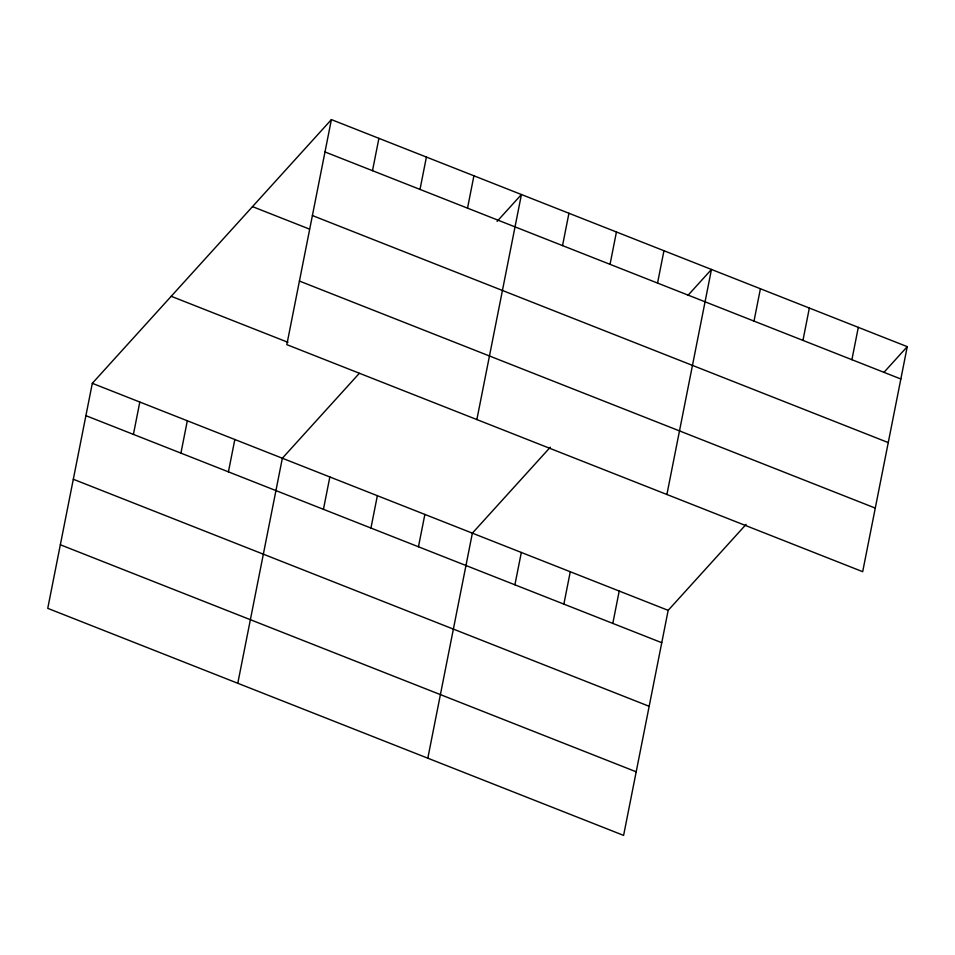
<?xml version="1.0" encoding="UTF-8"?>
<svg xmlns="http://www.w3.org/2000/svg" width="955" height="955" viewBox="0 0 955 955"><rect width="100%" height="100%" fill="white"/><g stroke="black" fill="none" stroke-linecap="round" stroke-linejoin="round"><path stroke-width="1.43" d="M331.397 119.602L286.834 344.648L862.687 571.687L907.25 346.653L331.397 119.602L92.313 383.313L47.75 608.347L623.603 835.398L668.166 610.352L746.082 524.402M133.414 434.394L139.812 402.043M180.925 453.124L187.323 420.773M228.424 471.854L234.835 439.503M237.783 683.279L282.346 458.233L359.295 373.357M372.498 170.682L378.908 138.332M323.447 509.313L329.845 476.963M420.009 189.412L426.408 157.062M370.946 528.043L377.356 495.693M467.52 208.142L473.919 175.804M418.457 546.773L424.868 514.435M476.867 419.567L521.43 194.534L497.077 221.393M427.816 758.198L472.367 533.165L550.295 447.215M562.531 245.614L568.941 213.263M514.912 584.806L521.323 552.456M610.042 264.344L616.441 231.993M563.868 604.109L570.266 571.759M657.541 283.074L663.952 250.723M612.812 623.4L619.21 591.061M666.9 494.499L711.463 269.453L688.077 295.238M753.996 321.095L760.407 288.756M802.952 340.398L809.351 308.047M851.896 359.701L858.306 327.35M883.876 372.438L907.25 346.653M324.987 151.952L900.84 378.992M312.404 215.544L888.257 442.583M252.502 206.626L309.504 229.105M299.428 281.057L875.281 508.096M171.208 296.289L287.944 342.308M92.313 383.313L668.166 610.352M85.902 415.664L661.755 642.703M73.308 479.255L649.161 706.294M60.344 544.768L636.197 771.807"/></g></svg>
